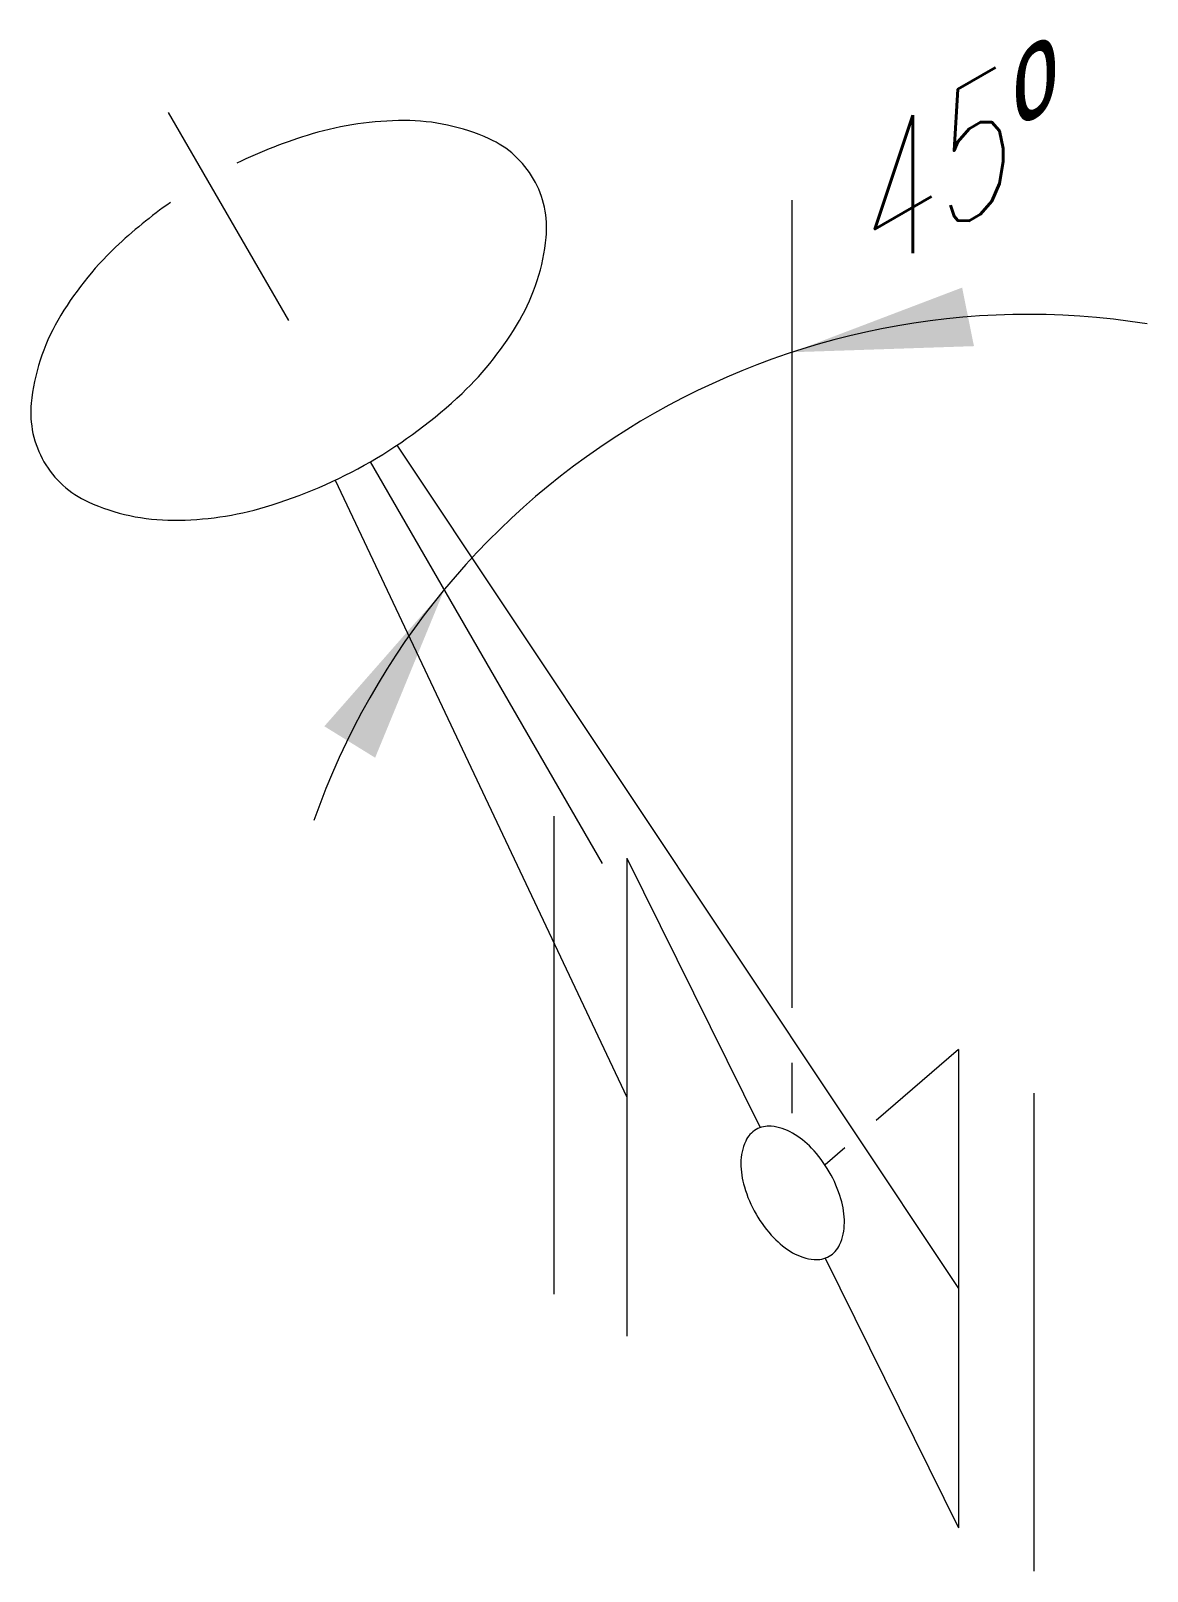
# Model space of a CAD drawing. Header units: millimetres. Extents: x -9995.79 to -9994.86, y -72.82 to -71.53.
import ezdxf

# ---------------------------------------------------------------- set-up
doc = ezdxf.new("R2010")
doc.units = ezdxf.units.MM
doc.layers.add('Tub_iso_válvulas', color=2, linetype='Continuous')
doc.styles.add('ISOPOS80', font='ROMANSBR', dxfattribs={"width": 0.85, "oblique": 30, "height": 2})

msp = doc.modelspace()

# ---------------------------------------------------------------- linework, layer by layer
at = {"layer": 'Tub_iso_válvulas', "color": 1}
for p, q in [((-9995.5757, -71.7708), (-9995.6762, -71.5968)), ((-9995.1544, -72.346), (-9995.1544, -71.6702)), ((-9995.4853, -71.8753), (-9995.0154, -72.5811)), ((-9995.3132, -72.2254), (-9995.5074, -71.8891)), ((-9995.5369, -71.9046), (-9995.2928, -72.4209))]:
    msp.add_line(p, q, dxfattribs=at)
at = {"layer": 'Tub_iso_válvulas'}
for p, q in [((-9995.3539, -72.1856), (-9995.3539, -72.5856)), ((-9995.2928, -72.2209), (-9995.2928, -72.6209)), ((-9995.2928, -72.2209), (-9995.1812, -72.4463)), ((-9995.0154, -72.3811), (-9995.0841, -72.4404)), ((-9995.0154, -72.3811), (-9995.0154, -72.7811)), ((-9995.1544, -72.4342), (-9995.1544, -72.3922)), ((-9994.9523, -72.4175), (-9994.9523, -72.8175)), ((-9995.1105, -72.4633), (-9995.127, -72.4776)), ((-9995.127, -72.5556), (-9995.0154, -72.7811))]:
    msp.add_line(p, q, dxfattribs=at)
at = {"layer": 'Tub_iso_válvulas', "color": 1}
msp.add_lwpolyline([(-9995.6747, -71.6722, 0.036377), (-9995.7206, -71.7097, 0.072341), (-9995.7688, -71.7708, 0.106617), (-9995.7911, -71.8401, 0.156851), (-9995.7805, -71.8891, 0.156851), (-9995.7434, -71.9227, 0.106617), (-9995.6722, -71.9381, 0.072341), (-9995.5952, -71.9269, 0.058752), (-9995.5074, -71.8891, 0.058752), (-9995.4307, -71.8319, 0.072341), (-9995.3826, -71.7708, 0.106617), (-9995.3603, -71.7015, 0.156851), (-9995.3708, -71.6526, 0.156851), (-9995.408, -71.6189, 0.106617), (-9995.4791, -71.6036, 0.072341), (-9995.5561, -71.6148, 0.041553), (-9995.6192, -71.6394, 0.058752)], format="xyb", dxfattribs=at)
at = {"layer": 'Tub_iso_válvulas'}
msp.add_lwpolyline([(-9995.1847, -72.5187, 0.058752), (-9995.1699, -72.5385, 0.072341), (-9995.1541, -72.551, 0.106617), (-9995.1362, -72.5567, 0.156851), (-9995.1235, -72.554, 0.156851), (-9995.1148, -72.5444, 0.106617), (-9995.1108, -72.526, 0.072341), (-9995.1137, -72.506, 0.058752), (-9995.1235, -72.4833, 0.058752), (-9995.1383, -72.4635, 0.072341), (-9995.1541, -72.451, 0.106617), (-9995.172, -72.4452, 0.156851), (-9995.1847, -72.4479, 0.156851), (-9995.1934, -72.4576, 0.106617), (-9995.1974, -72.476, 0.072341), (-9995.1945, -72.4959, 0.058752)], format="xyb", close=True, dxfattribs=at)
at = {"layer": 'Tub_iso_válvulas', "color": 1}
msp.add_arc((-9994.9569, -72.3995), 0.6336, 80.968, 160.6316, dxfattribs=at)
for points in [[(-9995.0024, -71.7924), (-9995.0123, -71.7434), (-9995.1544, -71.7975)], [(-9995.5459, -72.1105), (-9995.5034, -72.1368), (-9995.4456, -71.9962)]]:
    msp.add_solid(points, dxfattribs=at)

# ---------------------------------------------------------------- texts
at = {"layer": 'Tub_iso_válvulas', "style": 'ISOPOS80', "oblique": 30, "width": 0.85}
msp.add_attdef('45º', (-9995.0947, -71.7384), '45%%D', height=0.1, rotation=30, dxfattribs=at)

doc.saveas('drawing.dxf')
